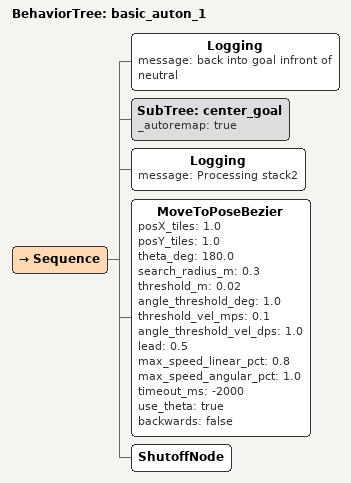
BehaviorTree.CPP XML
<?xml version="1.0" encoding="UTF-8"?>
<root BTCPP_format="4">
  <include path="bt_center_goal.xml"/>
  <BehaviorTree ID="basic_auton_1">
    <Sequence>

      <Logging message="back into goal infront of neutral"/>

      <SubTree ID="center_goal" _autoremap="true"/>

      <Logging message="Processing stack2"/>
      <MoveToPoseBezier posX_tiles="1.0"
                              posY_tiles="1.0"
                              theta_deg="180.0"
                              search_radius_m="0.3"
                              threshold_m="0.02"
                              angle_threshold_deg="1.0"
                              threshold_vel_mps="0.1"
                              angle_threshold_vel_dps="1.0"
                              lead="0.5"
                              max_speed_linear_pct="0.8"
                              max_speed_angular_pct="1.0"
                              timeout_ms="-2000"
                              use_theta="true"
                              backwards="false"/>
      <ShutoffNode/>
    </Sequence>
  </BehaviorTree>

</root>
